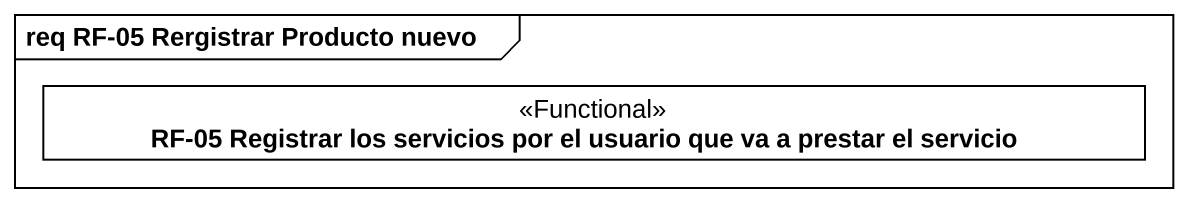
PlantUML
@startuml
mainframe req RF-05 Rergistrar Producto nuevo
hide circle
hide empty members
class "RF-05 Registrar los servicios por el usuario que va a prestar el servicio" as RF_05_Registrar_los <<Functional>>
@enduml
